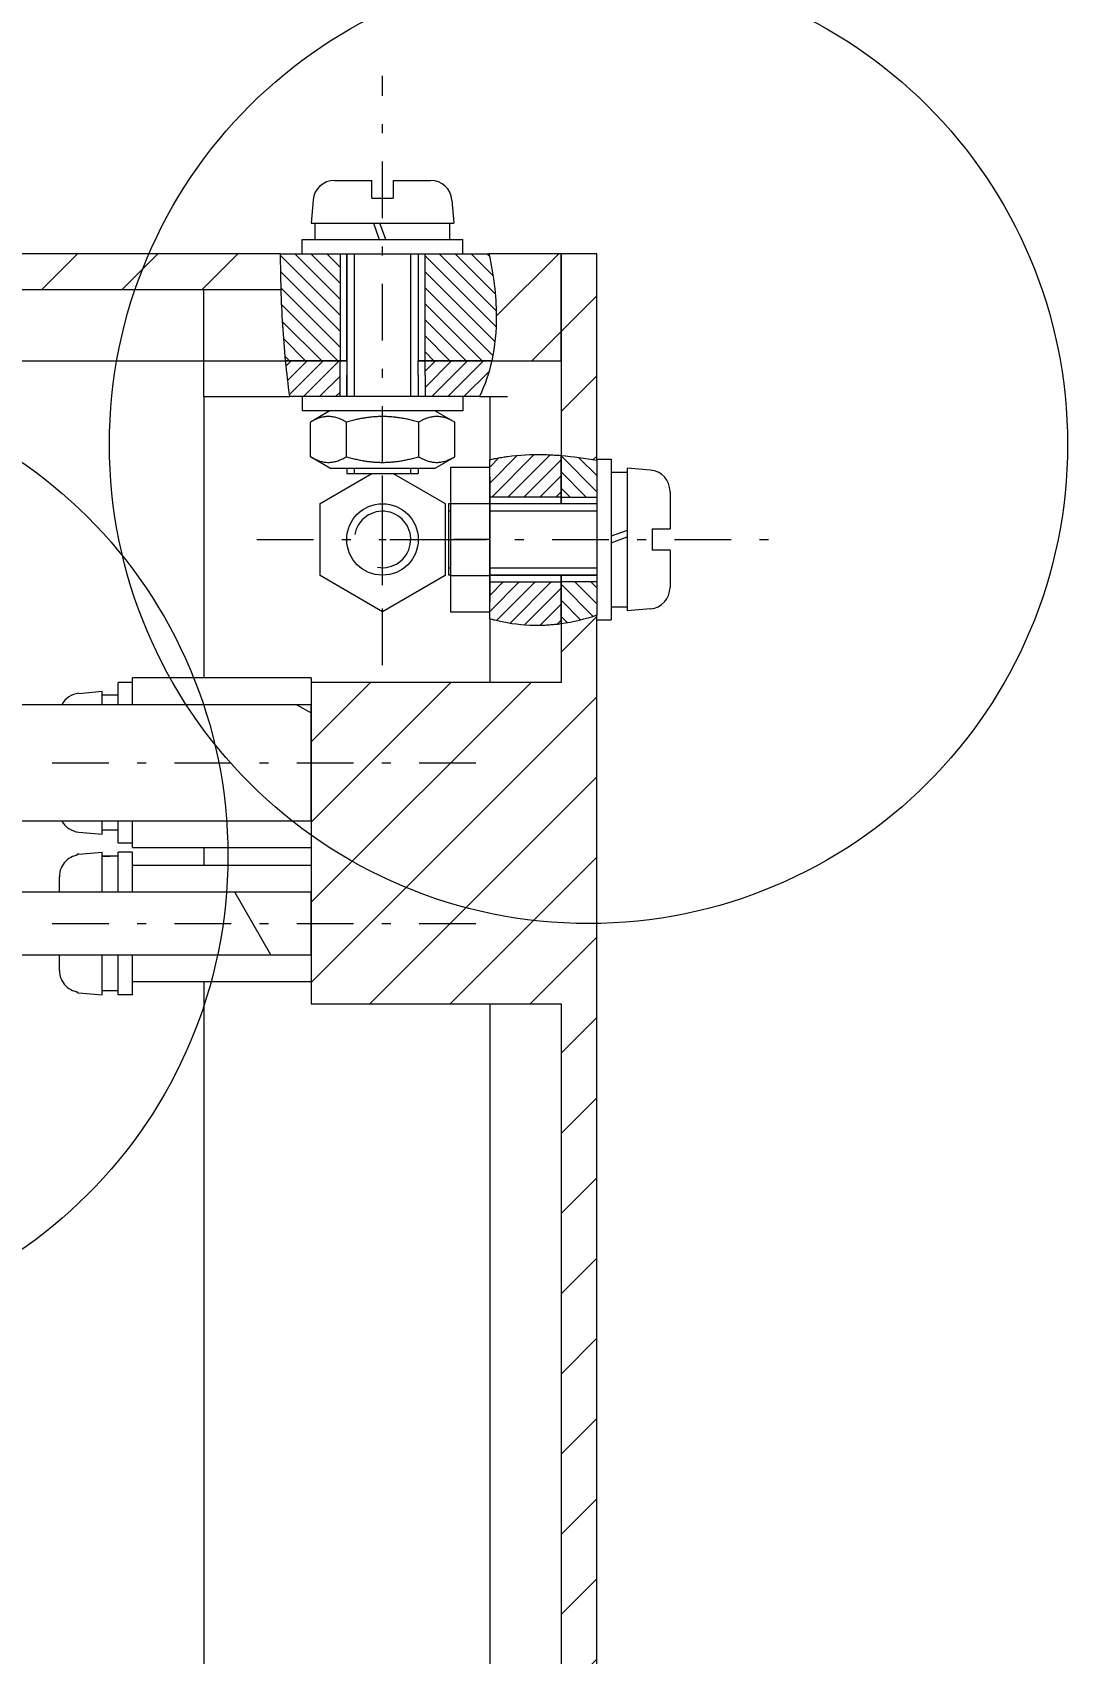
# Model space of a CAD drawing. Header units: millimetres. Extents: x 651 to 8859, y -354 to 894.
# Drawn here: x 2399.15 to 2410.75, y 191.01 to 209.16 of the extents above; entities that cross this region are included whole.
import ezdxf
from ezdxf import colors
from ezdxf.entities.mleader import LeaderData, LeaderLine
from ezdxf.math import Vec2, Vec3

# ---------------------------------------------------------------- set-up
doc = ezdxf.new("R2010")
doc.units = ezdxf.units.MM
doc.linetypes.add('DASHDOT2', pattern=[12.7, 6.35, -3.175, 0, -3.175])
for name, color, linetype, lineweight in [('cienka', 7, 'Continuous', 9), ('Kreskowanie (ISO)', 7, 'Continuous', 9), ('Linia przerwania (ISO)', 7, 'Continuous', 9), ('Widoczne (ISO)', 7, 'Continuous', 18), ('Widoczne wąskie (ISO)', 7, 'Continuous', 9)]:
    doc.layers.add(name, color=color, linetype=linetype, lineweight=lineweight)
doc.styles.get("Standard").update_dxf_attribs({"font": 'tahoma.ttf'})

# ---------------------------------------------------------------- blocks, each defined once
blk = doc.blocks.new('*U160')
at = {"layer": 'Widoczne wąskie (ISO)', "color": 0, "linetype": 'DASHDOT2', "ltscale": 0.1, "transparency": 16777216}
blk.add_line((0, -3.58), (0, 2.123), dxfattribs=at)
blk = doc.blocks.new('*U161')
at = {"layer": 'Widoczne wąskie (ISO)', "color": 0, "linetype": 'DASHDOT2', "ltscale": 0.1, "transparency": 16777216}
blk.add_line((-1.738, 0), (2.123, 0), dxfattribs=at)
blk = doc.blocks.new('*U162')
at = {"layer": 'Widoczne wąskie (ISO)', "color": 0, "linetype": 'DASHDOT2', "ltscale": 0.1, "transparency": 16777216}
blk.add_line((-6.077, 0), (-1.323, 0), dxfattribs=at)
blk = doc.blocks.new('*U163')
at = {"layer": 'Widoczne wąskie (ISO)', "color": 0, "linetype": 'DASHDOT2', "ltscale": 0.1, "transparency": 16777216}
blk.add_line((-6.077, 0), (-1.323, 0), dxfattribs=at)
blk = doc.blocks.new('*U683')
at = {"layer": 'Widoczne wąskie (ISO)', "color": 0, "linetype": 'DASHDOT2', "ltscale": 0.1, "transparency": 16777216}
for p, q in [((0, 0.08164), (0, 1.4082)), ((-1.4082, 0), (-0.08164, 0)), ((0.08164, 0), (1.4082, 0)), ((0, -1.4082), (0, -0.08164))]:
    blk.add_line(p, q, dxfattribs=at)
at = {"layer": 'Widoczne wąskie (ISO)', "color": 0, "linetype": 'Continuous', "ltscale": 0.1, "transparency": 16777216}
for p, q in [((-0.04082, 0), (0.04082, 0)), ((0, -0.04082), (0, 0.04082))]:
    blk.add_line(p, q, dxfattribs=at)

msp = doc.modelspace()

# ---------------------------------------------------------------- hatches: boundary and pattern name
at = {"layer": 'Kreskowanie (ISO)'}
h = msp.add_hatch(dxfattribs=at)
h.set_pattern_fill('ANSI31', color=256, scale=0.2, style=0)
edge = h.paths.add_edge_path()
edge.add_spline(control_points=[(2401.94, 206.281), (2401.936, 206.414), (2401.934, 206.547), (2401.934, 206.681)], knot_values=[0.451081, 0.451081, 0.451081, 0.451081, 0.651098, 0.651098, 0.651098, 0.651098], degree=3, periodic=0)
edge.add_line((2401.934, 206.681), (2391.81, 206.681))
edge.add_spline(control_points=[(2391.81, 206.681), (2391.848, 206.549), (2391.878, 206.416), (2391.898, 206.281)], knot_values=[0, 0, 0, 0, 0.205322, 0.205322, 0.205322, 0.205322], degree=3, periodic=0)
edge.add_line((2391.898, 206.281), (2401.94, 206.281))
h = msp.add_hatch(dxfattribs=at)
h.set_pattern_fill('ANSI31', color=256, scale=0.04, angle=90.00021)
edge = h.paths.add_edge_path()
edge.add_spline(control_points=[(2405.075, 202.536), (2405.211, 202.555), (2405.345, 202.587), (2405.475, 202.632)], knot_values=[0, 0, 0, 0, 0.207416, 0.207416, 0.207416, 0.207416], degree=3, periodic=0)
edge.add_line((2405.475, 202.632), (2405.475, 203.005))
edge.add_line((2405.475, 203.005), (2405.075, 203.005))
edge.add_line((2405.075, 203.005), (2405.075, 202.536))
h.paths.add_polyline_path([(2405.475, 203.005), (2405.075, 203.005)], flags=17)
edge = h.paths.add_edge_path()
edge.add_spline(control_points=[(2405.475, 204.368), (2405.344, 204.392), (2405.21, 204.41), (2405.075, 204.421)], knot_values=[0.401276, 0.401276, 0.401276, 0.401276, 0.601871, 0.601871, 0.601871, 0.601871], degree=3, periodic=0)
edge.add_line((2405.075, 204.421), (2405.075, 203.956))
edge.add_line((2405.075, 203.956), (2405.475, 203.956))
edge.add_line((2405.475, 203.956), (2405.475, 204.368))
h.paths.add_polyline_path([(2405.475, 203.956), (2405.075, 203.956)])
edge = h.paths.add_edge_path()
edge.add_spline(control_points=[(2401.934, 206.681), (2401.934, 206.547), (2401.936, 206.414), (2401.94, 206.281)], knot_values=[0.451081, 0.451081, 0.451081, 0.451081, 0.651098, 0.651098, 0.651098, 0.651098], degree=3, periodic=0)
edge.add_spline(control_points=[(2401.94, 206.281), (2401.948, 206.013), (2401.965, 205.747), (2401.99, 205.481)], knot_values=[0.050252, 0.050252, 0.050252, 0.050252, 0.451102, 0.451102, 0.451102, 0.451102], degree=3, periodic=0)
edge.add_line((2401.99, 205.481), (2402.6, 205.481))
edge.add_line((2402.6, 205.481), (2402.6, 206.681))
edge.add_line((2402.6, 206.681), (2402.175, 206.681))
edge.add_line((2402.175, 206.681), (2401.934, 206.681))
h.paths.add_polyline_path([(2402.6, 206.681), (2402.6, 205.481)])
edge = h.paths.add_edge_path()
edge.add_spline(control_points=[(2404.266, 206.681), (2404.316, 206.453), (2404.348, 206.217), (2404.35, 205.815), (2404.335, 205.646), (2404.298, 205.481)], knot_values=[0, 0, 0, 0, 0.349904, 0.349904, 0.603965, 0.603965, 0.603965, 0.603965], degree=3, periodic=0)
edge.add_line((2404.298, 205.481), (2403.551, 205.481))
edge.add_line((2403.551, 205.481), (2403.551, 206.681))
edge.add_line((2403.551, 206.681), (2403.975, 206.681))
edge.add_line((2403.975, 206.681), (2404.266, 206.681))
h = msp.add_hatch(dxfattribs=at)
h.set_pattern_fill('ANSI31', color=256, scale=0.2, style=0)
edge = h.paths.add_edge_path()
edge.add_spline(control_points=[(2404.266, 206.681), (2404.316, 206.453), (2404.348, 206.217), (2404.35, 205.815), (2404.335, 205.646), (2404.298, 205.481)], knot_values=[0, 0, 0, 0, 0.349904, 0.349904, 0.603965, 0.603965, 0.603965, 0.603965], degree=3, periodic=0)
edge.add_line((2404.298, 205.481), (2405.075, 205.481))
edge.add_line((2405.075, 205.481), (2405.075, 206.681))
edge.add_line((2405.075, 206.681), (2404.266, 206.681))
h = msp.add_hatch(dxfattribs=at)
h.set_pattern_fill('ANSI31', color=256, scale=0.2, style=0)
edge = h.paths.add_edge_path()
edge.add_spline(control_points=[(2405.075, 204.421), (2405.21, 204.41), (2405.344, 204.392), (2405.475, 204.368)], knot_values=[0.401276, 0.401276, 0.401276, 0.401276, 0.601871, 0.601871, 0.601871, 0.601871], degree=3, periodic=0)
edge.add_line((2405.475, 204.368), (2405.475, 206.681))
edge.add_line((2405.475, 206.681), (2405.075, 206.681))
edge.add_line((2405.075, 206.681), (2405.075, 205.481))
edge.add_line((2405.075, 205.481), (2405.075, 204.421))
h = msp.add_hatch(dxfattribs=at)
h.set_pattern_fill('ANSI31', color=256, scale=0.04)
edge = h.paths.add_edge_path()
edge.add_spline(control_points=[(2404.16, 205.081), (2404.222, 205.209), (2404.268, 205.342), (2404.298, 205.481)], knot_values=[0.051086, 0.051086, 0.051086, 0.051086, 0.264596, 0.264596, 0.264596, 0.264596], degree=3, periodic=0)
edge.add_line((2404.298, 205.481), (2403.551, 205.481))
edge.add_line((2403.551, 205.481), (2403.551, 205.321))
edge.add_line((2403.551, 205.321), (2403.551, 205.081))
edge.add_line((2403.551, 205.081), (2403.975, 205.081))
edge.add_line((2403.975, 205.081), (2404.16, 205.081))
edge = h.paths.add_edge_path()
edge.add_spline(control_points=[(2402.036, 205.081), (2402.018, 205.214), (2402.003, 205.347), (2401.99, 205.481)], knot_values=[0, 0, 0, 0, 0.201307, 0.201307, 0.201307, 0.201307], degree=3, periodic=0)
edge.add_line((2401.99, 205.481), (2402.6, 205.481))
edge.add_line((2402.6, 205.481), (2402.6, 205.48))
edge.add_line((2402.6, 205.48), (2402.6, 205.08))
edge.add_line((2402.6, 205.08), (2402.175, 205.081))
edge.add_line((2402.175, 205.081), (2402.036, 205.081))
h = msp.add_hatch(dxfattribs=at)
h.set_pattern_fill('ANSI31', color=256, scale=0.04)
edge = h.paths.add_edge_path()
edge.add_spline(control_points=[(2405.075, 204.421), (2405.075, 204.421), (2405.075, 204.421), (2405.075, 204.421), (2405.075, 204.421), (2405.075, 204.421), (2405.074, 204.422), (2405.071, 204.422), (2405.064, 204.422), (2405.042, 204.424), (2405.029, 204.425), (2404.995, 204.427), (2404.972, 204.428), (2404.925, 204.431), (2404.9, 204.431), (2404.875, 204.432)], knot_values=[0.278647, 0.278647, 0.278647, 0.278647, 0.280612, 0.280612, 0.284375, 0.284375, 0.291757, 0.291757, 0.327068, 0.327068, 0.359913, 0.359913, 0.39886, 0.39886, 0.436238, 0.436238, 0.436238, 0.436238], degree=3, periodic=0)
edge.add_spline(control_points=[(2404.875, 204.432), (2404.742, 204.435), (2404.608, 204.429), (2404.475, 204.411)], knot_values=[0.101562, 0.101562, 0.101562, 0.101562, 0.300922, 0.300922, 0.300922, 0.300922], degree=3, periodic=0)
edge.add_spline(control_points=[(2404.475, 204.411), (2404.458, 204.408), (2404.44, 204.406), (2404.4, 204.399), (2404.378, 204.395), (2404.341, 204.388), (2404.325, 204.385), (2404.302, 204.38), (2404.293, 204.378), (2404.283, 204.375), (2404.28, 204.374), (2404.277, 204.374), (2404.276, 204.374), (2404.276, 204.374), (2404.276, 204.374), (2404.276, 204.373), (2404.275, 204.373), (2404.275, 204.373)], knot_values=[0.632957, 0.632957, 0.632957, 0.632957, 0.659857, 0.659857, 0.69639, 0.69639, 0.729302, 0.729302, 0.757532, 0.757532, 0.776732, 0.776732, 0.78561, 0.78561, 0.789131, 0.789131, 0.791585, 0.791585, 0.791585, 0.791585], degree=3, periodic=0)
edge.add_line((2404.275, 204.373), (2404.275, 204.181))
edge.add_line((2404.275, 204.181), (2404.275, 203.956))
edge.add_line((2404.275, 203.956), (2405.075, 203.956))
edge.add_line((2405.075, 203.956), (2405.075, 204.421))
h.paths.add_polyline_path([(2405.075, 203.956), (2404.275, 203.956)])
edge = h.paths.add_edge_path()
edge.add_spline(control_points=[(2404.275, 202.592), (2404.276, 202.592), (2404.276, 202.592), (2404.276, 202.592), (2404.276, 202.592), (2404.276, 202.592), (2404.277, 202.591), (2404.28, 202.591), (2404.287, 202.589), (2404.307, 202.583), (2404.319, 202.58), (2404.351, 202.572), (2404.373, 202.567), (2404.422, 202.556), (2404.448, 202.551), (2404.475, 202.546)], knot_values=[0.475446, 0.475446, 0.475446, 0.475446, 0.477819, 0.477819, 0.481556, 0.481556, 0.48786, 0.48786, 0.523044, 0.523044, 0.553677, 0.553677, 0.593681, 0.593681, 0.63478, 0.63478, 0.63478, 0.63478], degree=3, periodic=0)
edge.add_spline(control_points=[(2404.475, 202.546), (2404.608, 202.523), (2404.741, 202.514), (2404.875, 202.518)], knot_values=[0.050308, 0.050308, 0.050308, 0.050308, 0.253987, 0.253987, 0.253987, 0.253987], degree=3, periodic=0)
edge.add_spline(control_points=[(2404.875, 202.518), (2404.899, 202.519), (2404.922, 202.52), (2404.966, 202.524), (2404.986, 202.525), (2405.02, 202.529), (2405.034, 202.53), (2405.055, 202.533), (2405.062, 202.534), (2405.071, 202.535), (2405.073, 202.535), (2405.075, 202.536), (2405.075, 202.536), (2405.075, 202.536), (2405.075, 202.536), (2405.075, 202.536), (2405.075, 202.536), (2405.075, 202.536)], knot_values=[0.194038, 0.194038, 0.194038, 0.194038, 0.229361, 0.229361, 0.264289, 0.264289, 0.296021, 0.296021, 0.323179, 0.323179, 0.342254, 0.342254, 0.34756, 0.34756, 0.350742, 0.350742, 0.351706, 0.351706, 0.351706, 0.351706], degree=3, periodic=0)
edge.add_line((2405.075, 202.536), (2405.075, 203.005))
edge.add_line((2405.075, 203.005), (2404.275, 203.005))
edge.add_line((2404.275, 203.005), (2404.275, 202.781))
edge.add_line((2404.275, 202.781), (2404.275, 202.592))
h = msp.add_hatch(dxfattribs=at)
h.set_pattern_fill('ANSI31', color=256, scale=0.2, style=0)
edge = h.paths.add_edge_path()
edge.add_spline(control_points=[(2405.475, 202.632), (2405.345, 202.587), (2405.211, 202.555), (2405.075, 202.536)], knot_values=[0, 0, 0, 0, 0.207416, 0.207416, 0.207416, 0.207416], degree=3, periodic=0)
edge.add_line((2405.075, 202.536), (2405.075, 201.881))
edge.add_line((2405.075, 201.881), (2402.275, 201.881))
edge.add_line((2402.275, 201.881), (2402.275, 201.631))
edge.add_line((2402.275, 201.631), (2402.275, 200.981))
edge.add_line((2402.275, 200.981), (2402.275, 200.331))
edge.add_line((2402.275, 200.331), (2402.275, 199.531))
edge.add_line((2402.275, 199.531), (2402.275, 199.181))
edge.add_line((2402.275, 199.181), (2402.275, 198.831))
edge.add_line((2402.275, 198.831), (2402.275, 198.281))
edge.add_line((2402.275, 198.281), (2405.075, 198.281))
edge.add_line((2405.075, 198.281), (2405.075, 145.167))
edge.add_line((2405.075, 145.167), (2405.075, 143.167))
edge.add_line((2405.075, 143.167), (2405.075, 123.126))
edge.add_spline(control_points=[(2405.075, 123.126), (2405.209, 123.121), (2405.342, 123.111), (2405.475, 123.097)], knot_values=[0.402376, 0.402376, 0.402376, 0.402376, 0.603737, 0.603737, 0.603737, 0.603737], degree=3, periodic=0)
edge.add_line((2405.475, 123.097), (2405.475, 125.081))
edge.add_line((2405.475, 125.081), (2405.475, 202.632))
h = msp.add_hatch(dxfattribs=at)
h.set_pattern_fill('ANSI31', color=256, scale=25.4, angle=105.0002, style=0)
h.set_pattern_definition([(150.00025, (1761.6154, -521.0996), (-1.587488, -2.749637), [])])
h.paths.add_polyline_path([(2402.276, 200.331), (2402.276, 200.431), (2402.276, 201.381), (2402.276, 201.531), (2402.276, 201.631), (2402.275, 201.631), (2398.776, 201.631), (2398.776, 201.621), (2398.776, 201.295), (2398.776, 200.331), (2402.275, 200.331)])
h = msp.add_hatch(dxfattribs=at)
h.set_pattern_fill('ANSI31', color=256, scale=25.4, angle=75.0002, style=0)
h.set_pattern_definition([(120.00018, (1761.6154, -521.0996), (-2.749626, -1.587508), [])])
h.paths.add_polyline_path([(2402.276, 198.831), (2402.276, 198.931), (2402.276, 199.431), (2402.276, 199.531), (2402.275, 199.531), (2398.476, 199.531), (2398.476, 198.831), (2402.275, 198.831)])

# ---------------------------------------------------------------- linework, layer by layer
at = {"layer": 'Linia przerwania (ISO)'}
for points in [[(2401.94, 206.281), (2401.936, 206.414), (2401.934, 206.547), (2401.934, 206.681)], [(2401.99, 205.481), (2401.965, 205.747), (2401.948, 206.013), (2401.94, 206.281)], [(2402.036, 205.081), (2402.018, 205.214), (2402.003, 205.347), (2401.99, 205.481)], [(2404.298, 205.481), (2404.268, 205.342), (2404.222, 205.209), (2404.16, 205.081)], [(2404.475, 204.411), (2404.608, 204.429), (2404.742, 204.435), (2404.875, 204.432)], [(2405.075, 204.421), (2405.21, 204.41), (2405.344, 204.392), (2405.475, 204.368)], [(2405.475, 202.632), (2405.345, 202.587), (2405.211, 202.555), (2405.075, 202.536)], [(2404.875, 202.518), (2404.741, 202.514), (2404.608, 202.523), (2404.475, 202.546)]]:
    msp.add_open_spline(points, degree=3, dxfattribs=at)
for points, knots in [([(2404.266, 206.681), (2404.316, 206.453), (2404.348, 206.217), (2404.35, 205.815), (2404.335, 205.646), (2404.298, 205.481)], [0, 0, 0, 0, 0.3499036, 0.3499036, 0.6039651, 0.6039651, 0.6039651, 0.6039651]), ([(2404.275, 204.373), (2404.275, 204.373), (2404.276, 204.373), (2404.276, 204.374), (2404.276, 204.374), (2404.276, 204.374), (2404.277, 204.374), (2404.28, 204.374), (2404.283, 204.375), (2404.293, 204.378), (2404.302, 204.38), (2404.325, 204.385), (2404.341, 204.388), (2404.378, 204.395), (2404.4, 204.399), (2404.44, 204.406), (2404.458, 204.408), (2404.475, 204.411)], [0.6329548, 0.6329548, 0.6329548, 0.6329548, 0.6354115, 0.6354115, 0.6389327, 0.6389327, 0.6478107, 0.6478107, 0.6670105, 0.6670105, 0.6952399, 0.6952399, 0.7281527, 0.7281527, 0.7646858, 0.7646858, 0.7915853, 0.7915853, 0.7915853, 0.7915853]), ([(2404.875, 204.432), (2404.9, 204.431), (2404.925, 204.431), (2404.972, 204.428), (2404.995, 204.427), (2405.029, 204.425), (2405.042, 204.424), (2405.064, 204.422), (2405.071, 204.422), (2405.074, 204.422), (2405.075, 204.421), (2405.075, 204.421), (2405.075, 204.421), (2405.075, 204.421), (2405.075, 204.421), (2405.075, 204.421)], [0.2786472, 0.2786472, 0.2786472, 0.2786472, 0.3160244, 0.3160244, 0.3549714, 0.3549714, 0.3878168, 0.3878168, 0.4231281, 0.4231281, 0.4305097, 0.4305097, 0.4342729, 0.4342729, 0.4362402, 0.4362402, 0.4362402, 0.4362402]), ([(2404.475, 202.546), (2404.448, 202.551), (2404.422, 202.556), (2404.373, 202.567), (2404.351, 202.572), (2404.319, 202.58), (2404.307, 202.583), (2404.287, 202.589), (2404.28, 202.591), (2404.277, 202.591), (2404.276, 202.592), (2404.276, 202.592), (2404.276, 202.592), (2404.276, 202.592), (2404.275, 202.592), (2404.275, 202.592)], [0.475446, 0.475446, 0.475446, 0.475446, 0.5165449, 0.5165449, 0.5565495, 0.5565495, 0.5871822, 0.5871822, 0.6223658, 0.6223658, 0.6286699, 0.6286699, 0.6324073, 0.6324073, 0.6347801, 0.6347801, 0.6347801, 0.6347801]), ([(2405.075, 202.536), (2405.075, 202.536), (2405.075, 202.536), (2405.075, 202.536), (2405.075, 202.536), (2405.075, 202.536), (2405.075, 202.536), (2405.073, 202.535), (2405.071, 202.535), (2405.062, 202.534), (2405.055, 202.533), (2405.034, 202.53), (2405.02, 202.529), (2404.986, 202.525), (2404.966, 202.524), (2404.922, 202.52), (2404.899, 202.519), (2404.875, 202.518)], [0.1940382, 0.1940382, 0.1940382, 0.1940382, 0.1950025, 0.1950025, 0.1981843, 0.1981843, 0.2034901, 0.2034901, 0.2225659, 0.2225659, 0.2497236, 0.2497236, 0.2814556, 0.2814556, 0.3163836, 0.3163836, 0.3517062, 0.3517062, 0.3517062, 0.3517062])]:
    msp.add_open_spline(points, degree=3, knots=knots, dxfattribs=at)
at = {"layer": 'Widoczne (ISO)'}
for p, q in [((2402.537, 207.501), (2402.955, 207.501)), ((2402.955, 207.301), (2402.955, 207.501)), ((2403.195, 207.501), (2403.195, 207.301)), ((2403.195, 207.501), (2403.614, 207.501)), ((2402.298, 207.282), (2402.275, 207.021)), ((2402.955, 207.301), (2403.195, 207.301)), ((2403.853, 207.282), (2403.875, 207.021)), ((2402.275, 207.021), (2403.875, 207.021)), ((2402.32, 206.841), (2402.32, 207.021)), ((2402.974, 207.021), (2403.039, 206.841)), ((2403.111, 206.841), (2403.046, 207.021)), ((2403.83, 206.841), (2403.83, 207.021)), ((2402.175, 206.841), (2403.975, 206.841)), ((2402.175, 206.681), (2402.175, 206.841)), ((2402.32, 206.841), (2403.83, 206.841)), ((2403.975, 206.681), (2403.975, 206.841)), ((2401.934, 206.681), (2391.81, 206.681)), ((2401.934, 206.681), (2402.175, 206.681)), ((2402.175, 206.681), (2402.675, 206.681)), ((2402.175, 206.681), (2402.675, 206.681)), ((2402.675, 206.681), (2403.475, 206.681)), ((2402.675, 205.481), (2402.675, 206.681)), ((2402.675, 206.681), (2403.975, 206.681)), ((2402.675, 206.681), (2402.675, 205.481)), ((2403.475, 206.681), (2403.975, 206.681)), ((2403.475, 206.681), (2403.475, 205.481)), ((2403.475, 206.681), (2403.475, 205.481)), ((2403.975, 206.681), (2404.266, 206.681)), ((2405.075, 206.681), (2404.266, 206.681)), ((2405.075, 205.481), (2405.075, 206.681)), ((2405.075, 206.681), (2405.075, 204.421)), ((2405.475, 206.681), (2405.075, 206.681)), ((2405.475, 204.368), (2405.475, 206.681)), ((2391.898, 206.281), (2401.94, 206.281)), ((2401.075, 205.481), (2401.075, 206.281)), ((2398.375, 205.481), (2401.075, 205.481)), ((2401.075, 205.081), (2401.075, 205.481)), ((2401.075, 205.481), (2401.99, 205.481)), ((2401.99, 205.481), (2402.675, 205.481)), ((2402.675, 205.481), (2401.99, 205.481)), ((2402.675, 205.481), (2402.675, 205.321)), ((2402.675, 205.081), (2402.675, 205.321)), ((2402.675, 205.321), (2402.675, 205.081)), ((2403.475, 205.481), (2404.298, 205.481)), ((2404.298, 205.481), (2403.475, 205.481)), ((2403.475, 205.321), (2403.475, 205.481)), ((2403.475, 205.321), (2403.475, 205.081)), ((2403.475, 205.321), (2403.475, 205.081)), ((2404.298, 205.481), (2405.075, 205.481)), ((2401.075, 205.081), (2402.036, 205.081)), ((2401.075, 205.081), (2401.075, 201.931)), ((2402.175, 205.081), (2402.036, 205.081)), ((2403.975, 205.081), (2402.175, 205.081)), ((2403.975, 205.081), (2402.175, 205.081)), ((2402.175, 205.081), (2402.175, 204.921)), ((2404.16, 205.081), (2403.975, 205.081)), ((2403.975, 205.081), (2403.975, 204.921)), ((2404.16, 205.081), (2404.475, 205.081)), ((2404.275, 205.081), (2404.275, 204.373)), ((2403.975, 204.921), (2402.175, 204.921)), ((2402.485, 204.921), (2402.267, 204.795)), ((2402.267, 204.407), (2402.267, 204.795)), ((2402.671, 204.407), (2402.671, 204.795)), ((2403.48, 204.407), (2403.48, 204.795)), ((2403.665, 204.921), (2403.884, 204.795)), ((2403.884, 204.407), (2403.884, 204.795)), ((2402.485, 204.281), (2402.267, 204.407)), ((2403.665, 204.281), (2403.884, 204.407)), ((2405.075, 204.421), (2405.075, 203.881)), ((2405.075, 203.881), (2405.075, 204.421)), ((2402.375, 203.885), (2402.957, 204.221)), ((2402.485, 204.281), (2403.665, 204.281)), ((2402.675, 204.281), (2402.675, 204.221)), ((2402.675, 204.221), (2403.475, 204.221)), ((2403.194, 204.221), (2403.775, 203.885)), ((2403.475, 204.281), (2403.475, 204.221)), ((2403.835, 204.289), (2403.835, 203.885)), ((2403.835, 204.289), (2404.275, 204.289)), ((2404.275, 204.181), (2404.275, 204.373)), ((2404.275, 202.672), (2404.275, 204.289)), ((2405.475, 204.381), (2405.635, 204.381)), ((2405.475, 204.368), (2405.475, 202.632)), ((2405.635, 204.381), (2405.635, 202.581)), ((2405.635, 204.236), (2405.815, 204.236)), ((2405.635, 204.236), (2405.635, 202.726)), ((2405.815, 204.281), (2405.815, 202.681)), ((2406.076, 204.258), (2405.815, 204.281)), ((2404.275, 204.181), (2404.275, 203.481)), ((2402.375, 203.076), (2402.375, 203.885)), ((2403.775, 203.885), (2403.775, 203.076)), ((2403.815, 203.881), (2403.815, 203.081)), ((2403.835, 203.881), (2403.815, 203.881)), ((2403.835, 203.885), (2403.835, 203.076)), ((2403.835, 203.885), (2404.275, 203.885)), ((2405.475, 203.881), (2404.275, 203.881)), ((2405.075, 203.881), (2404.275, 203.881)), ((2405.475, 203.881), (2405.075, 203.881)), ((2406.295, 204.019), (2406.295, 203.601)), ((2405.815, 203.582), (2405.635, 203.517)), ((2405.635, 203.445), (2405.815, 203.51)), ((2406.095, 203.601), (2406.295, 203.601)), ((2406.095, 203.601), (2406.095, 203.361)), ((2404.275, 203.481), (2403.875, 203.481)), ((2404.275, 203.481), (2404.275, 202.781)), ((2406.295, 203.361), (2406.095, 203.361)), ((2406.295, 203.361), (2406.295, 202.943)), ((2403.075, 202.672), (2402.375, 203.076)), ((2403.775, 203.076), (2403.075, 202.672)), ((2403.835, 203.081), (2403.815, 203.081)), ((2403.835, 203.076), (2403.835, 202.672)), ((2403.835, 203.076), (2404.275, 203.076)), ((2405.475, 203.081), (2404.275, 203.081)), ((2404.275, 203.081), (2405.075, 203.081)), ((2405.075, 203.081), (2405.075, 202.536)), ((2405.075, 202.536), (2405.075, 203.081)), ((2405.075, 203.081), (2405.475, 203.081)), ((2404.275, 202.592), (2404.275, 202.781)), ((2403.835, 202.672), (2404.275, 202.672)), ((2404.275, 202.592), (2404.275, 201.881)), ((2405.475, 123.097), (2405.475, 202.632)), ((2405.635, 202.726), (2405.815, 202.726)), ((2406.076, 202.703), (2405.815, 202.681)), ((2405.075, 202.536), (2405.075, 201.881)), ((2405.475, 202.581), (2405.635, 202.581)), ((2400.116, 201.631), (2400.116, 201.881)), ((2400.276, 201.881), (2400.116, 201.881)), ((2400.276, 201.631), (2400.276, 201.931)), ((2402.276, 201.931), (2400.276, 201.931)), ((2405.075, 201.881), (2402.275, 201.881)), ((2402.275, 201.881), (2402.275, 198.281)), ((2402.276, 201.931), (2402.276, 201.881)), ((2399.675, 201.758), (2399.936, 201.781)), ((2399.936, 201.631), (2399.936, 201.781)), ((2400.116, 201.736), (2399.936, 201.736)), ((2402.276, 201.631), (2398.776, 201.631)), ((2402.276, 200.331), (2402.276, 201.631)), ((2398.776, 200.331), (2402.276, 200.331)), ((2399.936, 200.181), (2399.936, 200.331)), ((2400.116, 200.081), (2400.116, 200.331)), ((2400.276, 200.031), (2400.276, 200.331)), ((2399.675, 200.203), (2399.936, 200.181)), ((2400.116, 200.226), (2399.936, 200.226)), ((2400.276, 200.081), (2400.116, 200.081)), ((2399.656, 199.946), (2399.656, 199.955)), ((2399.675, 199.958), (2399.936, 199.981)), ((2399.936, 199.531), (2399.936, 199.981)), ((2400.017, 199.936), (2399.936, 199.936)), ((2400.116, 199.531), (2400.116, 199.981)), ((2400.276, 199.981), (2400.116, 199.981)), ((2400.276, 200.031), (2402.275, 200.031)), ((2400.276, 199.831), (2400.276, 199.981)), ((2401.075, 200.031), (2401.075, 199.831)), ((2399.456, 199.531), (2399.456, 199.705)), ((2400.276, 199.531), (2400.276, 199.831)), ((2402.275, 199.831), (2400.276, 199.831)), ((2402.276, 199.531), (2398.476, 199.531)), ((2402.276, 198.831), (2402.276, 199.531)), ((2398.476, 198.831), (2402.276, 198.831)), ((2399.456, 198.656), (2399.456, 198.831)), ((2399.936, 198.381), (2399.936, 198.831)), ((2400.116, 198.381), (2400.116, 198.831)), ((2400.276, 198.531), (2400.276, 198.831)), ((2399.656, 198.406), (2399.656, 198.415)), ((2400.116, 198.426), (2399.936, 198.426)), ((2400.276, 198.531), (2402.275, 198.531)), ((2400.276, 198.381), (2400.276, 198.531)), ((2401.075, 198.531), (2401.075, 157.081)), ((2399.675, 198.403), (2399.936, 198.381)), ((2400.276, 198.381), (2400.116, 198.381)), ((2402.275, 198.281), (2405.075, 198.281)), ((2404.275, 198.281), (2404.275, 157.081)), ((2405.075, 198.281), (2405.075, 123.126))]:
    msp.add_line(p, q, dxfattribs=at)
msp.add_circle((2403.075, 203.481), 0.4, dxfattribs=at)
for centre, start, end in [((2402.537, 207.261), 90, 175), ((2403.614, 207.261), 5, 90), ((2406.055, 204.019), 0, 85), ((2406.055, 202.943), 275, 0), ((2399.696, 201.519), 95, 152.2051), ((2399.696, 200.443), 207.7949, 265), ((2399.696, 199.719), 95, 99.5941), ((2399.696, 198.643), 260.4059, 265)]:
    msp.add_arc(centre, 0.24, start, end, dxfattribs=at)
for centre, start_param, end_param in [((2400.017, 199.181), 1.523096, 1.609899), ((2400.215, 199.181), 1.618497, 1.705661)]:
    msp.add_ellipse(centre, major_axis=(2.074, 0), ratio=0.36397, start_param=start_param, end_param=end_param, dxfattribs=at)
for points in [[(2402.671, 204.795), (2402.469, 204.911), (2402.267, 204.795)], [(2403.48, 204.795), (2403.075, 204.911), (2402.671, 204.795)], [(2403.884, 204.795), (2403.682, 204.911), (2403.48, 204.795)], [(2402.267, 204.407), (2402.469, 204.29), (2402.671, 204.407)], [(2402.671, 204.407), (2403.075, 204.29), (2403.48, 204.407)], [(2403.48, 204.407), (2403.682, 204.29), (2403.884, 204.407)]]:
    msp.add_rational_spline(points, [1, 1.15470053838, 1], degree=2, dxfattribs=at)
for points, knots in [([(2399.656, 199.946), (2399.638, 199.943), (2399.62, 199.938), (2399.577, 199.92), (2399.548, 199.9), (2399.506, 199.857), (2399.486, 199.827), (2399.463, 199.772), (2399.456, 199.736), (2399.456, 199.705)], [0.0190356, 0.0190356, 0.0190356, 0.0190356, 0.0442088, 0.0442088, 0.0886907, 0.0886907, 0.1336484, 0.1336484, 0.1793729, 0.1793729, 0.1793729, 0.1793729]), ([(2399.456, 198.656), (2399.456, 198.626), (2399.463, 198.59), (2399.486, 198.534), (2399.506, 198.504), (2399.548, 198.461), (2399.577, 198.442), (2399.62, 198.424), (2399.638, 198.418), (2399.656, 198.415)], [0.5426169, 0.5426169, 0.5426169, 0.5426169, 0.5883414, 0.5883414, 0.6332991, 0.6332991, 0.677781, 0.677781, 0.7029542, 0.7029542, 0.7029542, 0.7029542])]:
    msp.add_open_spline(points, degree=3, knots=knots, dxfattribs=at)
at = {"layer": 'Widoczne wąskie (ISO)'}
for p, q in [((2402.6, 206.681), (2402.6, 205.481)), ((2402.759, 206.681), (2402.759, 205.481)), ((2403.392, 205.481), (2403.392, 206.681)), ((2403.551, 205.481), (2403.551, 206.681)), ((2402.6, 205.321), (2402.6, 205.481)), ((2402.6, 205.081), (2402.6, 205.321)), ((2402.759, 205.481), (2402.759, 205.321)), ((2402.759, 205.321), (2402.759, 205.081)), ((2403.392, 205.321), (2403.392, 205.481)), ((2403.392, 205.081), (2403.392, 205.321)), ((2403.551, 205.321), (2403.551, 205.481)), ((2403.551, 205.321), (2403.551, 205.081)), ((2402.759, 204.281), (2402.759, 204.221)), ((2403.392, 204.221), (2403.392, 204.281)), ((2405.075, 203.956), (2404.275, 203.956)), ((2405.075, 203.956), (2405.475, 203.956)), ((2403.835, 203.797), (2403.815, 203.797)), ((2405.475, 203.797), (2404.275, 203.797)), ((2403.815, 203.164), (2403.835, 203.164)), ((2404.275, 203.164), (2405.475, 203.164)), ((2404.275, 203.005), (2405.075, 203.005)), ((2405.475, 203.005), (2405.075, 203.005))]:
    msp.add_line(p, q, dxfattribs=at)
for centre in [(2405.382, 204.545), (2395.978, 199.939)]:
    msp.add_circle(centre, 5.365, dxfattribs=at)
msp.add_arc((2403.075, 203.481), 0.316, 260, 170, dxfattribs=at)

# ---------------------------------------------------------------- block references
at = {"layer": 'Widoczne wąskie (ISO)', "linetype": 'DASHDOT2', "ltscale": 0.1}
for name, p in [('*U160', (2403.075, 206.549)), ('*U683', (2403.075, 203.481)), ('*U161', (2405.344, 203.481)), ('*U162', (2405.452, 200.981)), ('*U163', (2405.452, 199.181))]:
    msp.add_blockref(name, p, dxfattribs=at)

# ---------------------------------------------------------------- leaders
at = {"layer": 'cienka'}
ml = msp.add_multileader_mtext('Standard', dxfattribs=at)
ml.set_content('')
ml.set_leader_properties()
ml.build(insert=Vec2(0, 0))
ml.multileader.update_dxf_attribs({"text_left_attachment_type": 6, "text_right_attachment_type": 6, "text_top_attachment_type": 10, "dogleg_length": 13.301, "arrow_head_size": 2.5})
ctx = ml.context
ctx.base_point, ctx.arrow_head_size, ctx.landing_gap_size, ctx.plane_origin = Vec3(2403.836, 221.984), 2.5, 1, Vec3(2425.039, 211.558)
ctx.left_attachment, ctx.right_attachment, ctx.bottom_attachment = 6, 6, 10
notes = []
notes.append((ctx, [(1, (1, 1, 0), (2398.46, 221.984), (1, 0), 5.376, [(0, [(2396.581, 205.27)], 0, [])])]))
ctx.mtext, ml.multileader.dxf.content_type = None, 0
for ctx, leaders in notes:
    for number, flags, end, landing, length, lines in leaders:
        leader = LeaderData()
        leader.index, (leader.has_last_leader_line, leader.has_dogleg_vector, leader.attachment_direction) = number, flags
        leader.last_leader_point, leader.dogleg_vector, leader.dogleg_length = Vec3(end), Vec3(landing), length
        for number, points, colour, breaks in lines:
            line = LeaderLine()
            line.index, line.vertices, line.color, line.breaks = number, Vec3.list(points), colors.encode_raw_color(colour), breaks
            leader.lines.append(line)
        ctx.leaders.append(leader)

doc.saveas('drawing.dxf')
